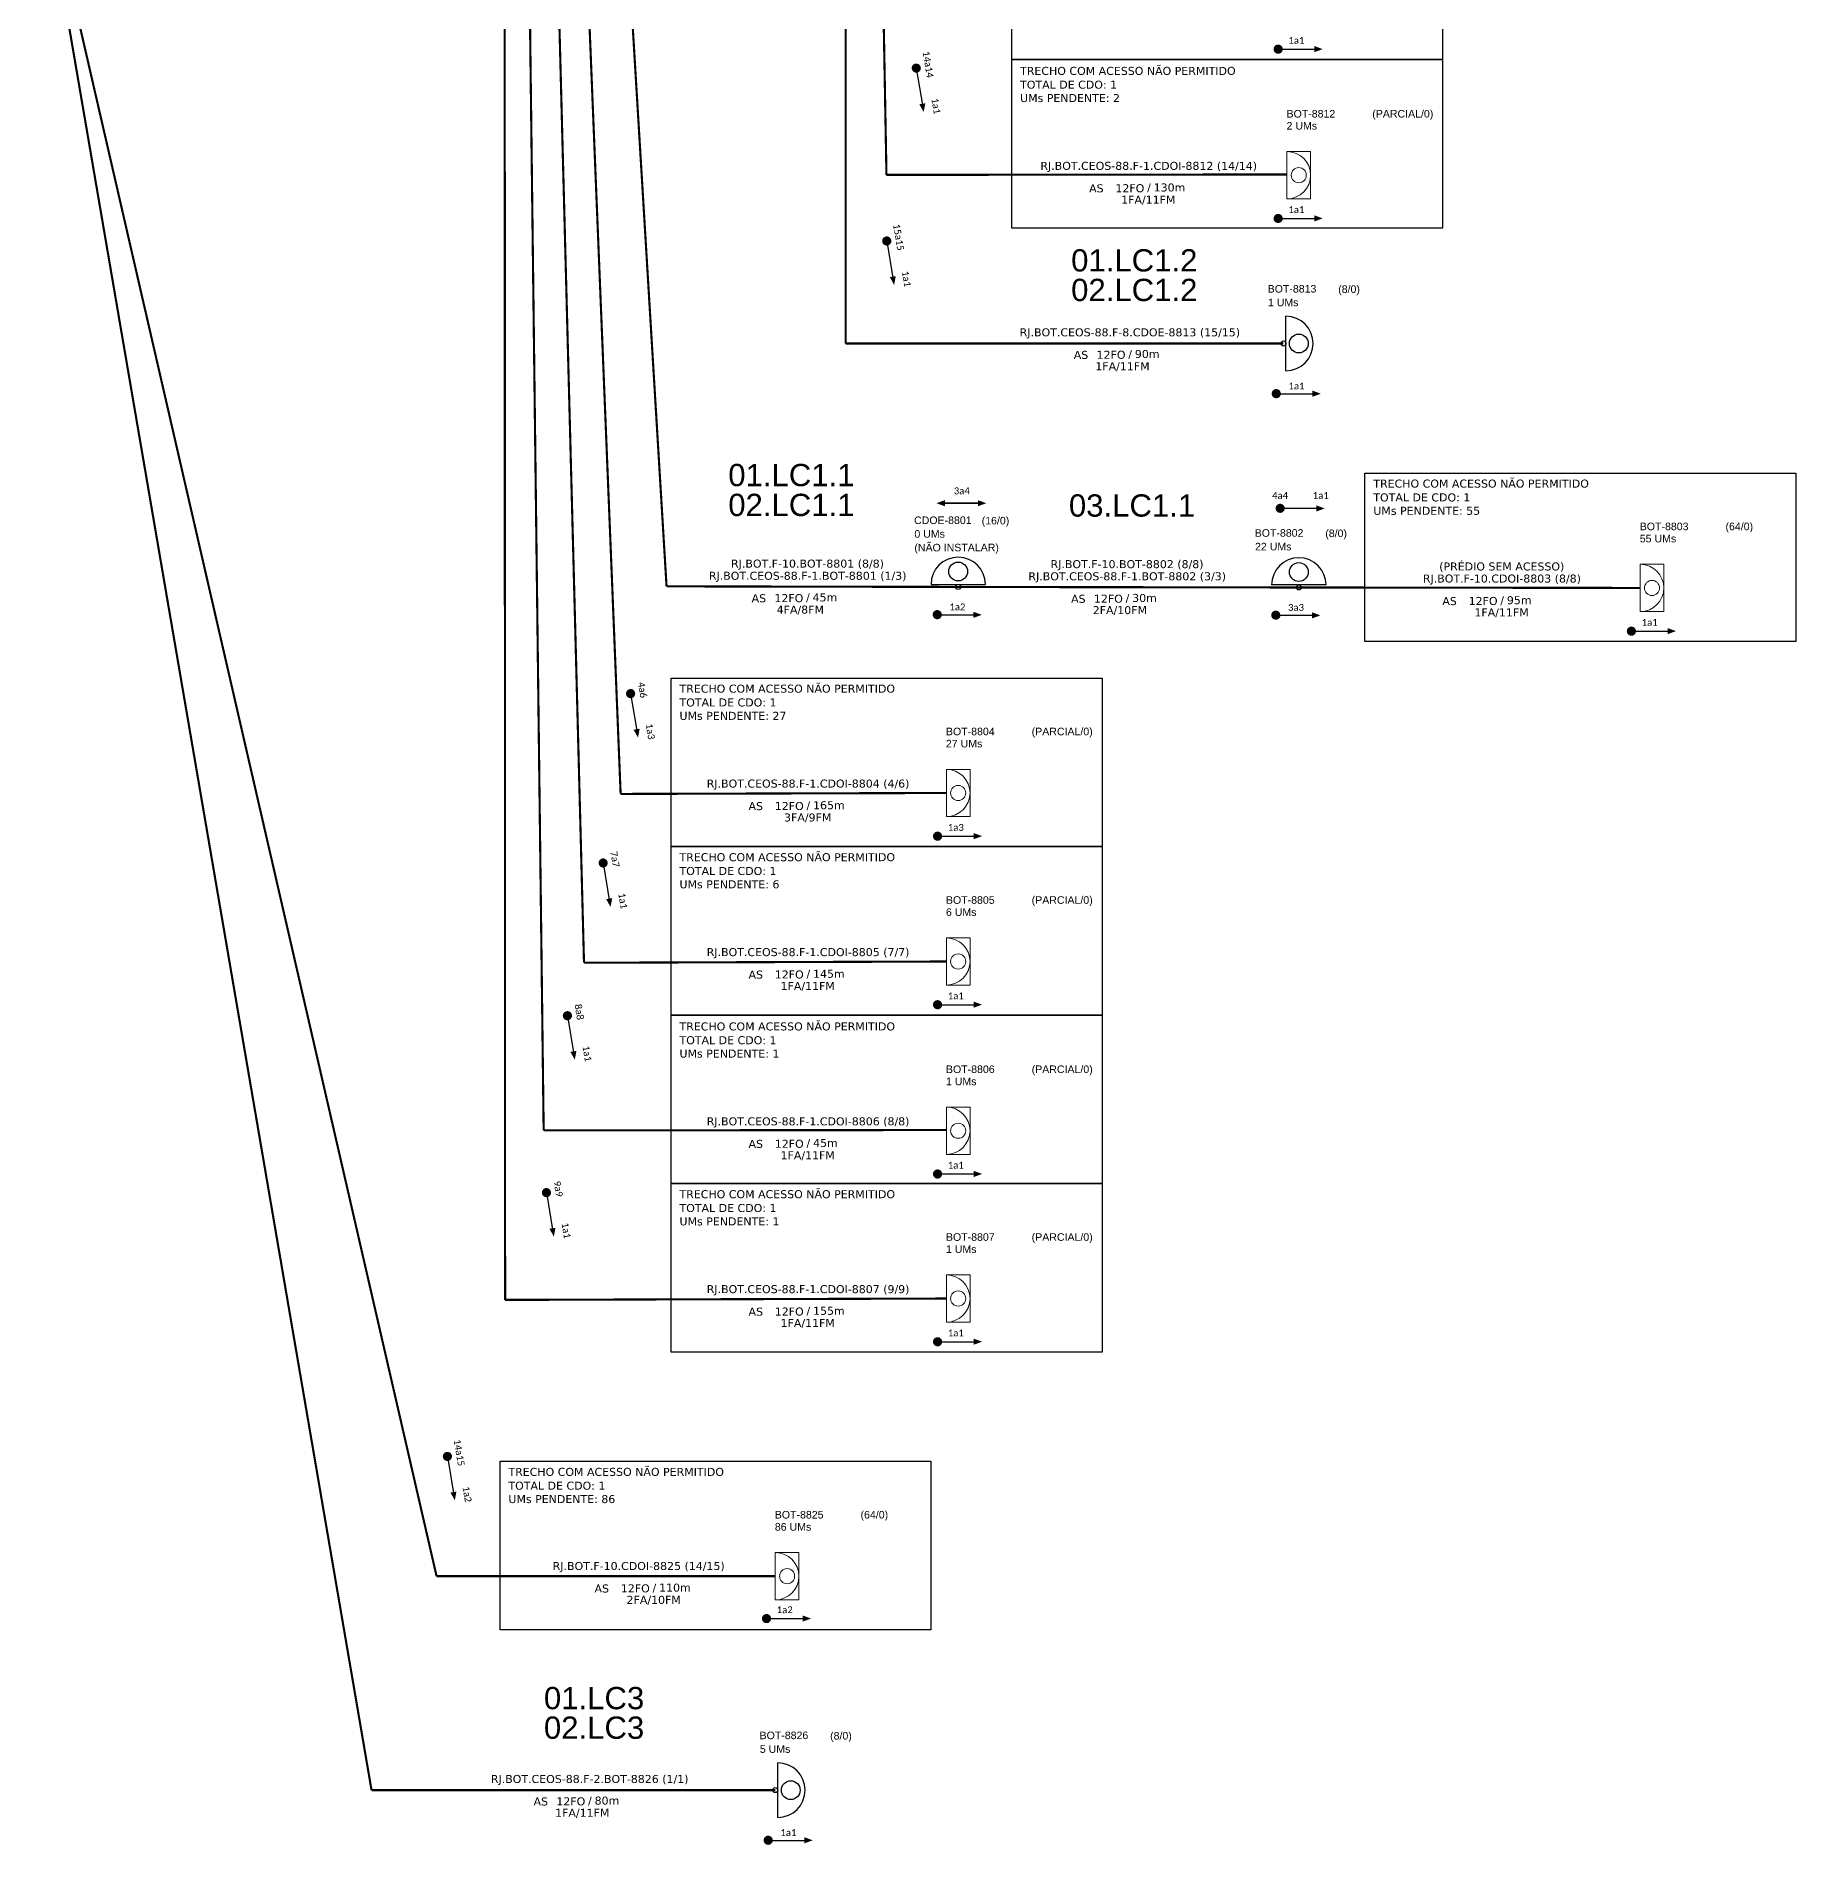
# Model space of a CAD drawing. Header units: millimetres. Extents: x 34016 to 34808, y 58032 to 59264.
# Drawn here: x 34036.5 to 34459.6, y 58032.4 to 58467.4 of the extents above; entities that cross this region are included whole.
import ezdxf
from ezdxf.enums import TextEntityAlignment as Align

# ---------------------------------------------------------------- set-up
doc = ezdxf.new("R2010")
doc.units = ezdxf.units.MM
for name, color, linetype, lineweight in [("20.0-LEGENDA DOS CDO'S", 1, 'Continuous', 0), ('20.1-CDO_INTERIOR', 1, 'Continuous', 0), ('20.2-CDO_POSTE', 1, 'Continuous', 5), ('40.1-ETIQUETAS', 1, 'Continuous', 20)]:
    doc.layers.add(name, color=color, linetype=linetype, lineweight=lineweight)
for name, color, linetype in [('CAP a instalar', 1, 'FENCELINE1'), ('label_cabos', 7, 'Continuous'), ('SETA', 7, 'Continuous'), ('texto', 255, 'Continuous')]:
    doc.layers.add(name, color=color, linetype=linetype)
doc.styles.add('ARIAL', font='arial.ttf')
doc.styles.add('siredit', font='verdana.ttf')
doc.linetypes.add('FENCELINE1', pattern='A,0.25,-0.1,[133,ltypeshp.shx,S=0.1,R=0,X=-0.1,Y=0],-0.1,1', length=1.45)

# ---------------------------------------------------------------- blocks, each defined once
blk = doc.blocks.new('ETIQUETA_RS5F')
at = {"layer": '40.1-ETIQUETAS', "color": 0, "style": 'siredit'}
blk.add_text('/', height=1.5, dxfattribs=at).set_placement((1.58, -1.95), align=Align.MIDDLE_RIGHT)
for tag, p in [('ETIQUETA_R_PRIMARIA', (1.21, 4.1)), ('ETIQUETA_R_SECUNDARIA', (1.21, 2.1)), ('F_ATIVAS/F_MORTAS', (1.14, -4.24))]:
    blk.add_attdef(tag, text='', height=1.5, dxfattribs=at).set_placement(p, align=Align.MIDDLE_CENTER)
for tag, p in [('TIPO_CABO', (-6.58, -2.12)), ('CAP_CABO', (0.4, -2.09))]:
    blk.add_attdef(tag, text='', height=1.5, dxfattribs=at).set_placement(p, align=Align.MIDDLE_RIGHT)
blk.add_attdef('METROS', text='', height=1.5, dxfattribs=at).set_placement((2.14, -1.95), align=Align.MIDDLE_LEFT)
for tag, p in [('FUSÃO_1', (0.85, -8.39)), ('FUSÃO_2', (0.85, -10.6)), ('FUSÃO_3', (0.85, -12.93)), ('FUSÃO_4', (0.85, -15.14)), ('FUSÃO_5', (0.85, -17.16))]:
    blk.add_attdef(tag, text='', height=1.5, dxfattribs=at).set_placement(p, align=Align.CENTER)
blk = doc.blocks.new('CDOI_INT')
at = {"layer": '20.1-CDO_INTERIOR', "color": 0, "lineweight": 18}
blk.add_lwpolyline([(4.25, -4.25), (4.25, 4.25), (0, 4.25), (0, -4.25)], close=True, dxfattribs=at)
blk.add_circle((2.12, 0), 1.36, dxfattribs=at)
blk.add_arc((0, 0), 4.25, 270, 90, dxfattribs=at)
at = {"layer": "20.0-LEGENDA DOS CDO'S", "color": 0, "style": 'ARIAL'}
for tag, p in [('CDO_N', (-0.08, 10.38)), ('SPLITER_1', (21.18, 10.38)), ('SPLITER_2', (21.19, 8.68)), ('SAP', (-0.08, 6.23)), ('SURVEY', (-0.08, 8.2)), ('1:XX', (5.94, -2.22)), ('UMS', (5.94, -4.24))]:
    blk.add_attdef(tag, p, '', height=1.36, dxfattribs=at)
blk.add_attdef('FIBRAS_UTILIZADAS', text='', height=1.36, dxfattribs=at).set_placement((15.34, 10.38), align=Align.CENTER)
blk = doc.blocks.new('CDOE POSTE_')
at = {"color": 1}
blk.add_line((12.92, -5.49), (-2.38, -5.49), dxfattribs=at)
for centre, radius in [((5.27, -1.86), 2.64), ((5.27, -6.2), 0.708)]:
    blk.add_circle(centre, radius, dxfattribs=at)
blk.add_arc((5.27, -5.49), 7.65, 0, 180, dxfattribs=at)
blk = doc.blocks.new('CDOE-TEXTO PADRÃO')
at = {"layer": "20.0-LEGENDA DOS CDO'S", "color": 0, "style": 'ARIAL'}
for tag, p in [('CDO_N', (0.49, 7.39)), ('CORDOALHA', (0.5, 4.33)), ('SAP', (0.51, 1.67)), ('SPLITER_1', (0.59, -0.91)), ('SPLITER_2', (0.6, -3.55)), ('(XX-XX_F)S', (0.54, -8.29)), ('(XX-XX_L)S', (0.55, -10.83)), ('UMS', (0.55, -13.15))]:
    blk.add_attdef(tag, p, '', height=1.7, rotation=0.118, dxfattribs=at)
blk.add_attdef('FIBRAS_UTILIZADAS', text='', height=1.7, rotation=0.118, dxfattribs=at).set_placement((19.77, 7.43), align=Align.CENTER)
blk = doc.blocks.new('CDOI NI')
at = {"layer": 'CAP a instalar', "color": 252, "linetype": 'Continuous'}
blk.add_lwpolyline([(34185.32, 58977.88), (34198.4, 58977.88)], dxfattribs=at)
for centre, radius in [((34191.86, 58980.99), 2.26), ((34191.86, 58977.28), 0.606)]:
    blk.add_circle(centre, radius, dxfattribs=at)
blk.add_arc((34191.86, 58977.88), 6.54, 360, 180, dxfattribs=at)

msp = doc.modelspace()

# ---------------------------------------------------------------- linework, layer by layer
at = {"color": 3}
for points in [[(34374.66, 58461.73), (34271.05, 58461.73), (34271.05, 58502.26), (34374.66, 58502.26)], [(34374.66, 58421.2), (34271.05, 58421.2), (34271.05, 58461.73), (34374.66, 58461.73)], [(34459.6, 58321.77), (34355.99, 58321.77), (34355.99, 58362.3), (34459.6, 58362.3)], [(34292.76, 58272.46), (34189.15, 58272.46), (34189.15, 58312.99), (34292.76, 58312.99)], [(34292.76, 58231.93), (34189.15, 58231.93), (34189.15, 58272.46), (34292.76, 58272.46)], [(34292.76, 58191.41), (34189.15, 58191.41), (34189.15, 58231.93), (34292.76, 58231.93)], [(34292.76, 58150.88), (34189.15, 58150.88), (34189.15, 58191.41), (34292.76, 58191.41)], [(34251.61, 58084.1), (34148.01, 58084.1), (34148.01, 58124.63), (34251.61, 58124.63)]]:
    msp.add_lwpolyline(points, close=True, dxfattribs=at)
for points in [[(34334.57, 58464.23, 1.1, 1.1, 1), (34335.67, 58464.23, 1.1, 1.1, 1)], [(34334.57, 58423.53, 1.1, 1.1, 1), (34335.67, 58423.53, 1.1, 1.1, 1)], [(34419.51, 58324.27, 1.1, 1.1, 1), (34420.61, 58324.27, 1.1, 1.1, 1)], [(34252.67, 58274.96, 1.1, 1.1, 1), (34253.77, 58274.96, 1.1, 1.1, 1)], [(34252.67, 58234.44, 1.1, 1.1, 1), (34253.77, 58234.44, 1.1, 1.1, 1)], [(34252.67, 58193.73, 1.1, 1.1, 1), (34253.77, 58193.73, 1.1, 1.1, 1)], [(34252.67, 58153.38, 1.1, 1.1, 1), (34253.77, 58153.38, 1.1, 1.1, 1)], [(34211.53, 58086.81, 1.1, 1.1, 1), (34212.63, 58086.81, 1.1, 1.1, 1)]]:
    msp.add_lwpolyline(points, format="xyseb", close=True)
at = {"const_width": 1.1}
for points in [[(34248.01, 58460.22, 1), (34248.19, 58459.14, 1)], [(34248.01, 58460.22, 1), (34248.19, 58459.14, 1)], [(34240.91, 58418.65, 1), (34241.09, 58417.56, 1)], [(34240.91, 58418.65, 1), (34241.09, 58417.56, 1)], [(34334.12, 58381.39, 1), (34335.22, 58381.39, 1)], [(34335.05, 58353.82, 1), (34336.15, 58353.82, 1)], [(34252.59, 58328.24, 1), (34253.69, 58328.24, 1)], [(34334, 58328.11, 1), (34335.1, 58328.11, 1)], [(34179.32, 58309.79, 1), (34179.5, 58308.71, 1)], [(34179.32, 58309.79, 1), (34179.5, 58308.71, 1)], [(34172.72, 58269.07, 1), (34172.9, 58267.99, 1)], [(34172.72, 58269.07, 1), (34172.9, 58267.99, 1)], [(34164.12, 58232.34, 1), (34164.3, 58231.25, 1)], [(34164.12, 58232.34, 1), (34164.3, 58231.25, 1)], [(34159.08, 58189.79, 1), (34159.26, 58188.71, 1)], [(34159.08, 58189.79, 1), (34159.26, 58188.71, 1)], [(34135.26, 58126.35, 1), (34135.44, 58125.27, 1)], [(34135.26, 58126.35, 1), (34135.44, 58125.27, 1)], [(34211.94, 58033.5, 1), (34213.04, 58033.5, 1)]]:
    msp.add_lwpolyline(points, format="xyb", close=True, dxfattribs=at)
at = {"layer": 'CAP a instalar', "color": 251, "linetype": 'FENCELINE1', "ltscale": 7, "const_width": 0.513}
for points in [[(34148.98, 58977.23), (34177.01, 58285.13)], [(34148.98, 58977.23), (34168.2, 58244.53)], [(34158.5, 58204.21), (34148.98, 58977.23)], [(34148.98, 58977.23), (34149.23, 58163.45)], [(34231.12, 58977.19), (34240.93, 58434.01)], [(34132.75, 58097), (34036.73, 58514.24)], [(34240.93, 58434.01), (34337.24, 58434.1)], [(34340.15, 58334.78), (34422.13, 58334.67)], [(34177.01, 58285.13), (34255.34, 58285.36)], [(34168.2, 58244.53), (34255.34, 58244.83)], [(34158.5, 58204.21), (34255.34, 58204.3)], [(34149.23, 58163.45), (34255.34, 58163.78)], [(34214.2, 58097), (34132.75, 58097)]]:
    msp.add_lwpolyline(points, dxfattribs=at)
at = {"layer": 'CAP a instalar', "linetype": 'FENCELINE1', "ltscale": 7, "const_width": 0.513}
for points in [[(34188.05, 58335.05), (34149.23, 58977.23)], [(34231.12, 58977.19), (34231.12, 58393.45)], [(34036.73, 58514.24), (34117.11, 58045.56)], [(34336.37, 58393.45), (34231.12, 58393.45)], [(34188.05, 58335.05), (34188.05, 58335.05), (34258.24, 58334.91)], [(34258.18, 58334.91), (34258.18, 58334.91), (34340.15, 58334.78)], [(34214.2, 58045.56), (34117.11, 58045.56)]]:
    msp.add_lwpolyline(points, dxfattribs=at)
at = {"layer": 'SETA'}
for points in [[(34335.12, 58464.23), (34344.58, 58464.23)], [(34248.1, 58459.68), (34249.66, 58450.35)], [(34248.1, 58459.68), (34249.66, 58450.35)], [(34335.12, 58423.53), (34344.58, 58423.53)], [(34241, 58418.1), (34242.56, 58408.78)], [(34241, 58418.1), (34242.56, 58408.78)], [(34334.67, 58381.37), (34344.12, 58381.37)], [(34254.21, 58355.03), (34263.67, 58355.03)], [(34263.67, 58355.03), (34254.21, 58355.03)], [(34335.6, 58353.82), (34345.06, 58353.82)], [(34253.14, 58328.24), (34262.59, 58328.24)], [(34334.55, 58328.11), (34344.01, 58328.11)], [(34420.06, 58324.27), (34429.52, 58324.27)], [(34179.41, 58309.25), (34180.97, 58299.92)], [(34179.41, 58309.25), (34180.97, 58299.92)], [(34253.22, 58274.96), (34262.68, 58274.96)], [(34172.81, 58268.53), (34174.37, 58259.2)], [(34172.81, 58268.53), (34174.37, 58259.2)], [(34253.22, 58234.44), (34262.68, 58234.44)], [(34164.21, 58231.8), (34165.77, 58222.47)], [(34164.21, 58231.8), (34165.77, 58222.47)], [(34253.22, 58193.73), (34262.68, 58193.73)], [(34159.17, 58189.25), (34160.72, 58179.92)], [(34159.17, 58189.25), (34160.72, 58179.92)], [(34253.22, 58153.38), (34262.68, 58153.38)], [(34135.35, 58125.81), (34136.92, 58116.48)], [(34135.35, 58125.81), (34136.92, 58116.48)], [(34212.08, 58086.81), (34221.53, 58086.81)], [(34212.49, 58033.48), (34221.95, 58033.48)]]:
    msp.add_lwpolyline(points, dxfattribs=at)
for points in [[(34343.82, 58464.98), (34345.84, 58464.25), (34343.82, 58463.51)], [(34250.27, 58451.23), (34249.88, 58449.12), (34248.83, 58450.98)], [(34250.27, 58451.23), (34249.88, 58449.12), (34248.83, 58450.98)], [(34343.82, 58424.28), (34345.84, 58423.54), (34343.82, 58422.81)], [(34243.17, 58409.65), (34242.78, 58407.54), (34241.73, 58409.41)], [(34243.17, 58409.65), (34242.78, 58407.54), (34241.73, 58409.41)], [(34343.36, 58382.12), (34345.38, 58381.38), (34343.36, 58380.65)], [(34254.97, 58355.78), (34252.96, 58355.05), (34254.97, 58354.31)], [(34262.91, 58355.78), (34264.93, 58355.05), (34262.91, 58354.31)], [(34344.3, 58354.52), (34346.32, 58353.78), (34344.3, 58353.05)], [(34261.83, 58328.93), (34263.85, 58328.2), (34261.83, 58327.47)], [(34343.25, 58328.8), (34345.27, 58328.07), (34343.25, 58327.34)], [(34428.76, 58325.02), (34430.77, 58324.29), (34428.76, 58323.55)], [(34181.58, 58300.8), (34181.19, 58298.69), (34180.13, 58300.55)], [(34181.58, 58300.8), (34181.19, 58298.69), (34180.13, 58300.55)], [(34261.92, 58275.71), (34263.93, 58274.98), (34261.92, 58274.24)], [(34174.98, 58260.07), (34174.59, 58257.96), (34173.53, 58259.83)], [(34174.98, 58260.07), (34174.59, 58257.96), (34173.53, 58259.83)], [(34261.92, 58235.18), (34263.93, 58234.45), (34261.92, 58233.72)], [(34166.38, 58223.34), (34165.99, 58221.23), (34164.93, 58223.1)], [(34166.38, 58223.34), (34165.99, 58221.23), (34164.93, 58223.1)], [(34261.92, 58194.48), (34263.93, 58193.75), (34261.92, 58193.01)], [(34161.34, 58180.79), (34160.95, 58178.68), (34159.89, 58180.55)], [(34161.34, 58180.79), (34160.95, 58178.68), (34159.89, 58180.55)], [(34261.92, 58154.13), (34263.93, 58153.4), (34261.92, 58152.66)], [(34137.53, 58117.36), (34137.14, 58115.25), (34136.08, 58117.11)], [(34137.53, 58117.36), (34137.14, 58115.25), (34136.08, 58117.11)], [(34220.77, 58087.56), (34222.79, 58086.82), (34220.77, 58086.09)], [(34221.19, 58034.23), (34223.21, 58033.49), (34221.19, 58032.76)]]:
    msp.add_solid(points, dxfattribs=at)

# ---------------------------------------------------------------- block references
at = {"layer": '20.2-CDO_POSTE'}
ref = msp.add_blockref('CDOE-TEXTO PADRÃO', (34340.4, 58393.52), dxfattribs=dict(at, xscale=1.069200003147125, yscale=1.069200003147125, zscale=1.069200003147125))
ref.add_attrib('CDO_N', 'BOT-8813', (34332.6, 58405.69), dxfattribs={"layer": "20.0-LEGENDA DOS CDO'S", "color": 0, "height": 1.817, "rotation": 0.118, "style": 'ARIAL'})
ref.add_attrib('CORDOALHA', '1 UMs', (34332.67, 58402.41), dxfattribs={"layer": "20.0-LEGENDA DOS CDO'S", "color": 0, "height": 1.817, "rotation": 0.118, "style": 'ARIAL'})
ref.add_attrib('FIBRAS_UTILIZADAS', '       (8/0)', dxfattribs={"layer": "20.0-LEGENDA DOS CDO'S", "color": 0, "height": 1.8175, "rotation": 0.118, "style": 'ARIAL'}).set_placement((34349.7, 58405.61), align=Align.CENTER)
at = {"layer": '20.2-CDO_POSTE', "color": 252}
ref = msp.add_blockref('CDOE-TEXTO PADRÃO', (34255.38, 58337.85), dxfattribs=dict(at, xscale=1.069200003147125, yscale=1.069200003147125, zscale=1.069200003147125))
ref.add_attrib('CDO_N', 'CDOE-8801', (34247.58, 58350.03), dxfattribs={"layer": "20.0-LEGENDA DOS CDO'S", "color": 0, "height": 1.817, "rotation": 0.118, "style": 'ARIAL'})
ref.add_attrib('CORDOALHA', '0 UMs', (34247.65, 58346.75), dxfattribs={"layer": '20.1-CDO_INTERIOR', "color": 0, "height": 1.817, "rotation": 0.118, "style": 'ARIAL'})
ref.add_attrib('SAP', '(NÃO INSTALAR)', (34247.65, 58343.45), dxfattribs={"layer": "20.0-LEGENDA DOS CDO'S", "color": 0, "height": 1.8175, "rotation": 0.118, "style": 'ARIAL'})
ref.add_attrib('FIBRAS_UTILIZADAS', '       (16/0)', dxfattribs={"layer": "20.0-LEGENDA DOS CDO'S", "color": 0, "height": 1.8175, "rotation": 0.118, "style": 'ARIAL'}).set_placement((34264.68, 58349.94), align=Align.CENTER)
at = {"layer": '20.2-CDO_POSTE'}
ref = msp.add_blockref('CDOE-TEXTO PADRÃO', (34337.29, 58334.8), dxfattribs=dict(at, xscale=1.069200003147125, yscale=1.069200003147125, zscale=1.069200003147125))
ref.add_attrib('CDO_N', 'BOT-8802', (34329.49, 58346.97), dxfattribs={"layer": "20.0-LEGENDA DOS CDO'S", "color": 0, "height": 1.817, "rotation": 0.118, "style": 'ARIAL'})
ref.add_attrib('CORDOALHA', '22 UMs', (34329.56, 58343.7), dxfattribs={"layer": '20.1-CDO_INTERIOR', "color": 0, "height": 1.817, "rotation": 0.118, "style": 'ARIAL'})
ref.add_attrib('FIBRAS_UTILIZADAS', '       (8/0)', dxfattribs={"layer": "20.0-LEGENDA DOS CDO'S", "color": 0, "height": 1.8175, "rotation": 0.118, "style": 'ARIAL'}).set_placement((34346.59, 58346.89), align=Align.CENTER)
ref = msp.add_blockref('CDOE-TEXTO PADRÃO', (34218.22, 58045.63), dxfattribs=dict(at, xscale=1.069200003147125, yscale=1.069200003147125, zscale=1.069200003147125))
ref.add_attrib('CDO_N', 'BOT-8826', (34210.42, 58057.8), dxfattribs={"layer": "20.0-LEGENDA DOS CDO'S", "color": 0, "height": 1.817, "rotation": 0.118, "style": 'ARIAL'})
ref.add_attrib('CORDOALHA', '5 UMs', (34210.49, 58054.52), dxfattribs={"layer": "20.0-LEGENDA DOS CDO'S", "color": 0, "height": 1.817, "rotation": 0.118, "style": 'ARIAL'})
ref.add_attrib('FIBRAS_UTILIZADAS', '       (8/0)', dxfattribs={"layer": "20.0-LEGENDA DOS CDO'S", "color": 0, "height": 1.8175, "rotation": 0.118, "style": 'ARIAL'}).set_placement((34227.52, 58057.71), align=Align.CENTER)
at = {"layer": '40.1-ETIQUETAS', "color": 251}
ref = msp.add_blockref('CDOI_INT', (34337.24, 58433.93), dxfattribs=dict(at, xscale=1.336957873303117, yscale=1.336957873303117, zscale=1.336957873303117))
ref.add_attrib('CDO_N', 'BOT-8812', (34337.13, 58447.8), dxfattribs={"layer": "20.0-LEGENDA DOS CDO'S", "color": 0, "height": 1.819, "style": 'ARIAL'})
ref.add_attrib('FIBRAS_UTILIZADAS', '(PARCIAL/0)', (34357.75, 58447.8), dxfattribs={"layer": "20.0-LEGENDA DOS CDO'S", "color": 0, "height": 1.8186, "style": 'ARIAL'})
ref.add_attrib('SURVEY', '2 UMs', (34337.14, 58444.89), dxfattribs={"layer": "20.0-LEGENDA DOS CDO'S", "color": 0, "height": 1.819, "style": 'ARIAL'})
ref = msp.add_blockref('ETIQUETA_RS5F', (34302.47, 58433.48), dxfattribs=dict(at, xscale=1.283039976607909, yscale=1.283039976607909, zscale=1.283039976607909))
ref.add_attrib('ETIQUETA_R_SECUNDARIA', 'RJ.BOT.CEOS-88.F-1.CDOI-8812 (14/14)', dxfattribs={"color": 0, "height": 1.9246, "style": 'siredit'}).set_placement((34303.99, 58436.18), align=Align.MIDDLE_CENTER)
ref.add_attrib('TIPO_CABO', 'AS ', dxfattribs={"color": 0, "height": 1.925, "style": 'siredit'}).set_placement((34293.98, 58430.77), align=Align.MIDDLE_RIGHT)
ref.add_attrib('CAP_CABO', '12FO', dxfattribs={"color": 0, "height": 1.925, "style": 'siredit'}).set_placement((34302.94, 58430.8), align=Align.MIDDLE_RIGHT)
ref.add_attrib('METROS', '130m', dxfattribs={"color": 0, "height": 1.925, "style": 'siredit'}).set_placement((34305.18, 58430.98), align=Align.MIDDLE_LEFT)
ref.add_attrib('F_ATIVAS/F_MORTAS', '1FA/11FM', dxfattribs={"color": 0, "height": 1.925, "style": 'siredit'}).set_placement((34303.89, 58428.04), align=Align.MIDDLE_CENTER)
at = {"layer": '40.1-ETIQUETAS'}
ref = msp.add_blockref('ETIQUETA_RS5F', (34297.94, 58393.44), dxfattribs=dict(at, xscale=1.283039983498748, yscale=1.283039983498748, zscale=1.283039983498748))
ref.add_attrib('ETIQUETA_R_SECUNDARIA', 'RJ.BOT.CEOS-88.F-8.CDOE-8813 (15/15)', dxfattribs={"color": 0, "height": 1.9246, "style": 'siredit'}).set_placement((34299.46, 58396.14), align=Align.MIDDLE_CENTER)
ref.add_attrib('TIPO_CABO', 'AS', dxfattribs={"color": 0, "height": 1.925, "style": 'siredit'}).set_placement((34289.45, 58390.72), align=Align.MIDDLE_RIGHT)
ref.add_attrib('CAP_CABO', '12FO', dxfattribs={"color": 0, "height": 1.925, "style": 'siredit'}).set_placement((34298.41, 58390.75), align=Align.MIDDLE_RIGHT)
ref.add_attrib('METROS', '90m', dxfattribs={"color": 0, "height": 1.925, "style": 'siredit'}).set_placement((34300.65, 58390.93), align=Align.MIDDLE_LEFT)
ref.add_attrib('F_ATIVAS/F_MORTAS', '1FA/11FM', dxfattribs={"color": 0, "height": 1.925, "style": 'siredit'}).set_placement((34297.68, 58387.99), align=Align.MIDDLE_CENTER)
at = {"layer": '40.1-ETIQUETAS', "color": 251}
ref = msp.add_blockref('CDOI_INT', (34422.18, 58334.67), dxfattribs=dict(at, xscale=1.336957873303117, yscale=1.336957873303117, zscale=1.336957873303117))
ref.add_attrib('CDO_N', 'BOT-8803', (34422.07, 58348.55), dxfattribs={"layer": "20.0-LEGENDA DOS CDO'S", "color": 0, "height": 1.819, "style": 'ARIAL'})
ref.add_attrib('FIBRAS_UTILIZADAS', '(64/0)', (34442.69, 58348.55), dxfattribs={"layer": "20.0-LEGENDA DOS CDO'S", "color": 0, "height": 1.819, "style": 'ARIAL'})
ref.add_attrib('SURVEY', '55 UMs', (34422.08, 58345.63), dxfattribs={"layer": "20.0-LEGENDA DOS CDO'S", "color": 0, "height": 1.819, "style": 'ARIAL'})
at = {"layer": '40.1-ETIQUETAS'}
ref = msp.add_blockref('ETIQUETA_RS5F', (34220.46, 58334.9), dxfattribs=dict(at, xscale=1.283039983498748, yscale=1.283039983498748, zscale=1.283039983498748))
ref.add_attrib('ETIQUETA_R_PRIMARIA', 'RJ.BOT.F-10.BOT-8801 (8/8)', dxfattribs={"color": 0, "height": 1.9246, "style": 'siredit'}).set_placement((34221.94, 58340.52), align=Align.MIDDLE_CENTER)
ref.add_attrib('ETIQUETA_R_SECUNDARIA', 'RJ.BOT.CEOS-88.F-1.BOT-8801 (1/3)', dxfattribs={"color": 0, "height": 1.9246, "style": 'siredit'}).set_placement((34221.98, 58337.6), align=Align.MIDDLE_CENTER)
ref.add_attrib('TIPO_CABO', 'AS', dxfattribs={"color": 0, "height": 1.925, "style": 'siredit'}).set_placement((34211.98, 58332.19), align=Align.MIDDLE_RIGHT)
ref.add_attrib('CAP_CABO', '12FO', dxfattribs={"color": 0, "height": 1.925, "style": 'siredit'}).set_placement((34220.94, 58332.22), align=Align.MIDDLE_RIGHT)
ref.add_attrib('METROS', '45m', dxfattribs={"color": 0, "height": 1.925, "style": 'siredit'}).set_placement((34223.17, 58332.4), align=Align.MIDDLE_LEFT)
ref.add_attrib('F_ATIVAS/F_MORTAS', '4FA/8FM', dxfattribs={"color": 0, "height": 1.925, "style": 'siredit'}).set_placement((34220.21, 58329.46), align=Align.MIDDLE_CENTER)
ref = msp.add_blockref('ETIQUETA_RS5F', (34297.3, 58334.77), dxfattribs=dict(at, xscale=1.283039983498748, yscale=1.283039983498748, zscale=1.283039983498748))
ref.add_attrib('ETIQUETA_R_PRIMARIA', 'RJ.BOT.F-10.BOT-8802 (8/8)', dxfattribs={"color": 0, "height": 1.9246, "style": 'siredit'}).set_placement((34298.78, 58340.39), align=Align.MIDDLE_CENTER)
ref.add_attrib('ETIQUETA_R_SECUNDARIA', 'RJ.BOT.CEOS-88.F-1.BOT-8802 (3/3)', dxfattribs={"color": 0, "height": 1.9246, "style": 'siredit'}).set_placement((34298.82, 58337.47), align=Align.MIDDLE_CENTER)
ref.add_attrib('TIPO_CABO', 'AS', dxfattribs={"color": 0, "height": 1.925, "style": 'siredit'}).set_placement((34288.81, 58332.06), align=Align.MIDDLE_RIGHT)
ref.add_attrib('CAP_CABO', '12FO', dxfattribs={"color": 0, "height": 1.925, "style": 'siredit'}).set_placement((34297.77, 58332.09), align=Align.MIDDLE_RIGHT)
ref.add_attrib('METROS', '30m', dxfattribs={"color": 0, "height": 1.925, "style": 'siredit'}).set_placement((34300.01, 58332.26), align=Align.MIDDLE_LEFT)
ref.add_attrib('F_ATIVAS/F_MORTAS', '2FA/10FM', dxfattribs={"color": 0, "height": 1.925, "style": 'siredit'}).set_placement((34297.05, 58329.33), align=Align.MIDDLE_CENTER)
at = {"layer": '40.1-ETIQUETAS', "color": 251}
ref = msp.add_blockref('ETIQUETA_RS5F', (34387.41, 58334.23), dxfattribs=dict(at, xscale=1.283039976607909, yscale=1.283039976607909, zscale=1.283039976607909))
ref.add_attrib('ETIQUETA_R_PRIMARIA', '(PRÉDIO SEM ACESSO)', dxfattribs={"color": 0, "height": 1.9246, "style": 'siredit'}).set_placement((34388.88, 58339.84), align=Align.MIDDLE_CENTER)
ref.add_attrib('ETIQUETA_R_SECUNDARIA', 'RJ.BOT.F-10.CDOI-8803 (8/8)', dxfattribs={"color": 0, "height": 1.9246, "style": 'siredit'}).set_placement((34388.92, 58336.93), align=Align.MIDDLE_CENTER)
ref.add_attrib('TIPO_CABO', 'AS ', dxfattribs={"color": 0, "height": 1.925, "style": 'siredit'}).set_placement((34378.92, 58331.51), align=Align.MIDDLE_RIGHT)
ref.add_attrib('CAP_CABO', '12FO', dxfattribs={"color": 0, "height": 1.925, "style": 'siredit'}).set_placement((34387.88, 58331.54), align=Align.MIDDLE_RIGHT)
ref.add_attrib('METROS', '95m', dxfattribs={"color": 0, "height": 1.925, "style": 'siredit'}).set_placement((34390.12, 58331.72), align=Align.MIDDLE_LEFT)
ref.add_attrib('F_ATIVAS/F_MORTAS', '1FA/11FM', dxfattribs={"color": 0, "height": 1.925, "style": 'siredit'}).set_placement((34388.83, 58328.78), align=Align.MIDDLE_CENTER)
ref = msp.add_blockref('CDOI_INT', (34255.34, 58285.36), dxfattribs=dict(at, xscale=1.336957873303117, yscale=1.336957873303117, zscale=1.336957873303117))
ref.add_attrib('CDO_N', 'BOT-8804', (34255.23, 58299.24), dxfattribs={"layer": "20.0-LEGENDA DOS CDO'S", "color": 0, "height": 1.819, "style": 'ARIAL'})
ref.add_attrib('FIBRAS_UTILIZADAS', '(PARCIAL/0)', (34275.85, 58299.24), dxfattribs={"layer": "20.0-LEGENDA DOS CDO'S", "color": 0, "height": 1.8186, "style": 'ARIAL'})
ref.add_attrib('SURVEY', '27 UMs', (34255.23, 58296.32), dxfattribs={"layer": "20.0-LEGENDA DOS CDO'S", "color": 0, "height": 1.819, "style": 'ARIAL'})
ref = msp.add_blockref('ETIQUETA_RS5F', (34220.56, 58284.92), dxfattribs=dict(at, xscale=1.283039976607909, yscale=1.283039976607909, zscale=1.283039976607909))
ref.add_attrib('ETIQUETA_R_SECUNDARIA', 'RJ.BOT.CEOS-88.F-1.CDOI-8804 (4/6)', dxfattribs={"color": 0, "height": 1.9246, "style": 'siredit'}).set_placement((34222.08, 58287.62), align=Align.MIDDLE_CENTER)
ref.add_attrib('TIPO_CABO', 'AS ', dxfattribs={"color": 0, "height": 1.925, "style": 'siredit'}).set_placement((34212.08, 58282.2), align=Align.MIDDLE_RIGHT)
ref.add_attrib('CAP_CABO', '12FO', dxfattribs={"color": 0, "height": 1.925, "style": 'siredit'}).set_placement((34221.03, 58282.23), align=Align.MIDDLE_RIGHT)
ref.add_attrib('METROS', '165m', dxfattribs={"color": 0, "height": 1.925, "style": 'siredit'}).set_placement((34223.27, 58282.41), align=Align.MIDDLE_LEFT)
ref.add_attrib('F_ATIVAS/F_MORTAS', '3FA/9FM', dxfattribs={"color": 0, "height": 1.925, "style": 'siredit'}).set_placement((34221.99, 58279.47), align=Align.MIDDLE_CENTER)
ref = msp.add_blockref('CDOI_INT', (34255.34, 58244.83), dxfattribs=dict(at, xscale=1.336957873303117, yscale=1.336957873303117, zscale=1.336957873303117))
ref.add_attrib('CDO_N', 'BOT-8805', (34255.23, 58258.71), dxfattribs={"layer": "20.0-LEGENDA DOS CDO'S", "color": 0, "height": 1.819, "style": 'ARIAL'})
ref.add_attrib('FIBRAS_UTILIZADAS', '(PARCIAL/0)', (34275.85, 58258.71), dxfattribs={"layer": "20.0-LEGENDA DOS CDO'S", "color": 0, "height": 1.8186, "style": 'ARIAL'})
ref.add_attrib('SURVEY', '6 UMs', (34255.23, 58255.79), dxfattribs={"layer": "20.0-LEGENDA DOS CDO'S", "color": 0, "height": 1.819, "style": 'ARIAL'})
ref = msp.add_blockref('ETIQUETA_RS5F', (34220.56, 58244.39), dxfattribs=dict(at, xscale=1.283039976607909, yscale=1.283039976607909, zscale=1.283039976607909))
ref.add_attrib('ETIQUETA_R_SECUNDARIA', 'RJ.BOT.CEOS-88.F-1.CDOI-8805 (7/7)', dxfattribs={"color": 0, "height": 1.9246, "style": 'siredit'}).set_placement((34222.08, 58247.09), align=Align.MIDDLE_CENTER)
ref.add_attrib('TIPO_CABO', 'AS ', dxfattribs={"color": 0, "height": 1.925, "style": 'siredit'}).set_placement((34212.08, 58241.68), align=Align.MIDDLE_RIGHT)
ref.add_attrib('CAP_CABO', '12FO', dxfattribs={"color": 0, "height": 1.925, "style": 'siredit'}).set_placement((34221.03, 58241.71), align=Align.MIDDLE_RIGHT)
ref.add_attrib('METROS', '145m', dxfattribs={"color": 0, "height": 1.925, "style": 'siredit'}).set_placement((34223.27, 58241.88), align=Align.MIDDLE_LEFT)
ref.add_attrib('F_ATIVAS/F_MORTAS', '1FA/11FM', dxfattribs={"color": 0, "height": 1.925, "style": 'siredit'}).set_placement((34221.99, 58238.94), align=Align.MIDDLE_CENTER)
ref = msp.add_blockref('CDOI_INT', (34255.34, 58204.13), dxfattribs=dict(at, xscale=1.336957873303117, yscale=1.336957873303117, zscale=1.336957873303117))
ref.add_attrib('CDO_N', 'BOT-8806', (34255.23, 58218.01), dxfattribs={"layer": "20.0-LEGENDA DOS CDO'S", "color": 0, "height": 1.819, "style": 'ARIAL'})
ref.add_attrib('FIBRAS_UTILIZADAS', '(PARCIAL/0)', (34275.85, 58218.01), dxfattribs={"layer": "20.0-LEGENDA DOS CDO'S", "color": 0, "height": 1.8186, "style": 'ARIAL'})
ref.add_attrib('SURVEY', '1 UMs', (34255.23, 58215.09), dxfattribs={"layer": "20.0-LEGENDA DOS CDO'S", "color": 0, "height": 1.819, "style": 'ARIAL'})
ref = msp.add_blockref('ETIQUETA_RS5F', (34220.56, 58203.69), dxfattribs=dict(at, xscale=1.283039976607909, yscale=1.283039976607909, zscale=1.283039976607909))
ref.add_attrib('ETIQUETA_R_SECUNDARIA', 'RJ.BOT.CEOS-88.F-1.CDOI-8806 (8/8)', dxfattribs={"color": 0, "height": 1.9246, "style": 'siredit'}).set_placement((34222.08, 58206.39), align=Align.MIDDLE_CENTER)
ref.add_attrib('TIPO_CABO', 'AS ', dxfattribs={"color": 0, "height": 1.925, "style": 'siredit'}).set_placement((34212.08, 58200.97), align=Align.MIDDLE_RIGHT)
ref.add_attrib('CAP_CABO', '12FO', dxfattribs={"color": 0, "height": 1.925, "style": 'siredit'}).set_placement((34221.03, 58201), align=Align.MIDDLE_RIGHT)
ref.add_attrib('METROS', '45m', dxfattribs={"color": 0, "height": 1.925, "style": 'siredit'}).set_placement((34223.27, 58201.18), align=Align.MIDDLE_LEFT)
ref.add_attrib('F_ATIVAS/F_MORTAS', '1FA/11FM', dxfattribs={"color": 0, "height": 1.925, "style": 'siredit'}).set_placement((34221.99, 58198.24), align=Align.MIDDLE_CENTER)
ref = msp.add_blockref('CDOI_INT', (34255.34, 58163.78), dxfattribs=dict(at, xscale=1.336957873303117, yscale=1.336957873303117, zscale=1.336957873303117))
ref.add_attrib('CDO_N', 'BOT-8807', (34255.23, 58177.66), dxfattribs={"layer": "20.0-LEGENDA DOS CDO'S", "color": 0, "height": 1.819, "style": 'ARIAL'})
ref.add_attrib('FIBRAS_UTILIZADAS', '(PARCIAL/0)', (34275.85, 58177.66), dxfattribs={"layer": "20.0-LEGENDA DOS CDO'S", "color": 0, "height": 1.8186, "style": 'ARIAL'})
ref.add_attrib('SURVEY', '1 UMs', (34255.23, 58174.74), dxfattribs={"layer": "20.0-LEGENDA DOS CDO'S", "color": 0, "height": 1.819, "style": 'ARIAL'})
ref = msp.add_blockref('ETIQUETA_RS5F', (34220.56, 58163.34), dxfattribs=dict(at, xscale=1.283039976607909, yscale=1.283039976607909, zscale=1.283039976607909))
ref.add_attrib('ETIQUETA_R_SECUNDARIA', 'RJ.BOT.CEOS-88.F-1.CDOI-8807 (9/9)', dxfattribs={"color": 0, "height": 1.9246, "style": 'siredit'}).set_placement((34222.08, 58166.04), align=Align.MIDDLE_CENTER)
ref.add_attrib('TIPO_CABO', 'AS ', dxfattribs={"color": 0, "height": 1.925, "style": 'siredit'}).set_placement((34212.08, 58160.62), align=Align.MIDDLE_RIGHT)
ref.add_attrib('CAP_CABO', '12FO', dxfattribs={"color": 0, "height": 1.925, "style": 'siredit'}).set_placement((34221.03, 58160.65), align=Align.MIDDLE_RIGHT)
ref.add_attrib('METROS', '155m', dxfattribs={"color": 0, "height": 1.925, "style": 'siredit'}).set_placement((34223.27, 58160.83), align=Align.MIDDLE_LEFT)
ref.add_attrib('F_ATIVAS/F_MORTAS', '1FA/11FM', dxfattribs={"color": 0, "height": 1.925, "style": 'siredit'}).set_placement((34221.99, 58157.89), align=Align.MIDDLE_CENTER)
ref = msp.add_blockref('CDOI_INT', (34214.2, 58097), dxfattribs=dict(at, xscale=1.336957873303117, yscale=1.336957873303117, zscale=1.336957873303117))
ref.add_attrib('CDO_N', 'BOT-8825', (34214.08, 58110.88), dxfattribs={"layer": "20.0-LEGENDA DOS CDO'S", "color": 0, "height": 1.819, "style": 'ARIAL'})
ref.add_attrib('FIBRAS_UTILIZADAS', '(64/0)', (34234.7, 58110.88), dxfattribs={"layer": "20.0-LEGENDA DOS CDO'S", "color": 0, "height": 1.819, "style": 'ARIAL'})
ref.add_attrib('SURVEY', '86 UMs', (34214.09, 58107.96), dxfattribs={"layer": "20.0-LEGENDA DOS CDO'S", "color": 0, "height": 1.819, "style": 'ARIAL'})
ref = msp.add_blockref('ETIQUETA_RS5F', (34183.54, 58096.76), dxfattribs=dict(at, xscale=1.283039976607909, yscale=1.283039976607909, zscale=1.283039976607909))
ref.add_attrib('ETIQUETA_R_SECUNDARIA', 'RJ.BOT.F-10.CDOI-8825 (14/15)', dxfattribs={"color": 0, "height": 1.9246, "style": 'siredit'}).set_placement((34181.35, 58099.46), align=Align.MIDDLE_CENTER)
ref.add_attrib('TIPO_CABO', 'AS ', dxfattribs={"color": 0, "height": 1.925, "style": 'siredit'}).set_placement((34175.05, 58094.05), align=Align.MIDDLE_RIGHT)
ref.add_attrib('CAP_CABO', '12FO', dxfattribs={"color": 0, "height": 1.925, "style": 'siredit'}).set_placement((34184.01, 58094.08), align=Align.MIDDLE_RIGHT)
ref.add_attrib('METROS', '110m', dxfattribs={"color": 0, "height": 1.925, "style": 'siredit'}).set_placement((34186.25, 58094.26), align=Align.MIDDLE_LEFT)
ref.add_attrib('F_ATIVAS/F_MORTAS', '2FA/10FM', dxfattribs={"color": 0, "height": 1.925, "style": 'siredit'}).set_placement((34184.96, 58091.32), align=Align.MIDDLE_CENTER)
at = {"layer": '40.1-ETIQUETAS'}
ref = msp.add_blockref('ETIQUETA_RS5F', (34168.04, 58045.54), dxfattribs=dict(at, xscale=1.283039983498748, yscale=1.283039983498748, zscale=1.283039983498748))
ref.add_attrib('ETIQUETA_R_SECUNDARIA', 'RJ.BOT.CEOS-88.F-2.BOT-8826 (1/1)', dxfattribs={"color": 0, "height": 1.9246, "style": 'siredit'}).set_placement((34169.56, 58048.24), align=Align.MIDDLE_CENTER)
ref.add_attrib('TIPO_CABO', 'AS', dxfattribs={"color": 0, "height": 1.925, "style": 'siredit'}).set_placement((34159.55, 58042.83), align=Align.MIDDLE_RIGHT)
ref.add_attrib('CAP_CABO', '12FO', dxfattribs={"color": 0, "height": 1.925, "style": 'siredit'}).set_placement((34168.51, 58042.86), align=Align.MIDDLE_RIGHT)
ref.add_attrib('METROS', '80m', dxfattribs={"color": 0, "height": 1.925, "style": 'siredit'}).set_placement((34170.75, 58043.04), align=Align.MIDDLE_LEFT)
ref.add_attrib('F_ATIVAS/F_MORTAS', '1FA/11FM', dxfattribs={"color": 0, "height": 1.925, "style": 'siredit'}).set_placement((34167.78, 58040.1), align=Align.MIDDLE_CENTER)
at = {"layer": 'CAP a instalar', "linetype": 'FENCELINE1'}
msp.add_blockref('CDOI NI', (66.32, -642.36), dxfattribs=at)
at = {"layer": 'label_cabos', "xscale": 0.8553599894046784, "yscale": 0.8553599894046784, "zscale": 0.85536, "rotation": 270}
for p in [(34341.68, 58397.96), (34219.5, 58050.06)]:
    msp.add_blockref('CDOE POSTE_', p, dxfattribs=at)
at = {"layer": 'label_cabos', "xscale": 0.8553599894046784, "yscale": 0.8553599894046784, "zscale": 0.85536}
msp.add_blockref('CDOE POSTE_', (34335.58, 58340.09), dxfattribs=at)

# ---------------------------------------------------------------- texts
at = {"color": 3, "style": 'siredit'}
for s, p in [('TRECHO COM ACESSO NÃO PERMITIDO', (34273.06, 58458.05)), ('TOTAL DE CDO: 1', (34273.06, 58454.74)), ('UMs PENDENTE: 2', (34273.06, 58451.52)), ('TRECHO COM ACESSO NÃO PERMITIDO', (34358, 58358.8)), ('TOTAL DE CDO: 1', (34358, 58355.48)), ('UMs PENDENTE: 55', (34358, 58352.26)), ('TRECHO COM ACESSO NÃO PERMITIDO', (34191.16, 58309.49)), ('TOTAL DE CDO: 1', (34191.16, 58306.17)), ('UMs PENDENTE: 27', (34191.16, 58302.95)), ('TRECHO COM ACESSO NÃO PERMITIDO', (34191.16, 58268.96)), ('TOTAL DE CDO: 1', (34191.16, 58265.64)), ('UMs PENDENTE: 6', (34191.16, 58262.43)), ('TRECHO COM ACESSO NÃO PERMITIDO', (34191.16, 58228.26)), ('TOTAL DE CDO: 1', (34191.16, 58224.94)), ('UMs PENDENTE: 1', (34191.16, 58221.72)), ('TRECHO COM ACESSO NÃO PERMITIDO', (34191.16, 58187.91)), ('TOTAL DE CDO: 1', (34191.16, 58184.59)), ('UMs PENDENTE: 1', (34191.16, 58181.37)), ('TRECHO COM ACESSO NÃO PERMITIDO', (34150.02, 58121.13)), ('TOTAL DE CDO: 1', (34150.02, 58117.81)), ('UMs PENDENTE: 86', (34150.02, 58114.59))]:
    msp.add_text(s, height=1.9246, dxfattribs=at).set_placement(p)
at = {"char_height": 1.65, "width": 27.8947, "attachment_point": 5, "style": 'ARIAL'}
for s, insert in [('\\C7;\\fCalibri|b0|i0|c0|p34;1a1', (34339.51, 58466.35)), ('\\C7;\\fCalibri|b0|i0|c0|p34;1a1', (34339.51, 58425.65)), ('\\C7;\\fCalibri|b0|i0|c0|p34;1a1', (34424.45, 58326.39)), ('\\C7;\\fCalibri|b0|i0|c0|p34;1a3', (34257.61, 58277.08)), ('\\C7;\\fCalibri|b0|i0|c0|p34;1a1', (34257.61, 58236.56)), ('\\C7;\\fCalibri|b0|i0|c0|p34;1a1', (34257.61, 58195.85)), ('\\C7;\\fCalibri|b0|i0|c0|p34;1a1', (34257.61, 58155.5)), ('\\C7;\\fCalibri|b0|i0|c0|p34;1a2', (34216.46, 58088.93))]:
    msp.add_mtext(s, dxfattribs=dict(at, insert=insert))
at = {"layer": 'texto', "char_height": 1.65, "width": 27.8947, "attachment_point": 5}
for s, insert, rotation in [('\\C7;\\fCalibri|b0|i0|c0|p34;14a14', (34250.94, 58460.58), 279.4775), ('\\C7;\\fCalibri|b0|i0|c0|p34;1a1', (34252.84, 58450.56), 279.4775), ('\\C7;\\fCalibri|b0|i0|c0|p34;15a15', (34243.84, 58419.01), 279.4775), ('\\C7;\\fCalibri|b0|i0|c0|p34;1a1', (34245.74, 58408.99), 279.4775), ('\\C7;\\fCalibri|b0|i0|c0|p34;4a6', (34182.25, 58310.15), 279.4775), ('\\C7;\\fCalibri|b0|i0|c0|p34;1a3', (34184.15, 58300.14), 279.4775), ('\\C7;\\fCalibri|b0|i0|c0|p34;7a7', (34175.65, 58269.43), 279.4775), ('\\C7;\\fCalibri|b0|i0|c0|p34;1a1', (34177.55, 58259.41), 279.4775), ('\\C7;\\fCalibri|b0|i0|c0|p34;8a8', (34167.05, 58232.7), 279.4775), ('\\C7;\\fCalibri|b0|i0|c0|p34;1a1', (34168.95, 58222.68), 279.4775), ('\\C7;\\fCalibri|b0|i0|c0|p34;9a9', (34162.01, 58190.15), 279.4775), ('\\C7;\\fCalibri|b0|i0|c0|p34;1a1', (34163.91, 58180.13), 279.4775), ('\\C7;\\fCalibri|b0|i0|c0|p34;14a15', (34138.19, 58126.71), 279.5411), ('\\C7;\\fCalibri|b0|i0|c0|p34;1a2', (34140.1, 58116.7), 279.5411)]:
    msp.add_mtext(s, dxfattribs=dict(at, insert=insert, rotation=rotation))
at = {"layer": 'texto', "color": 3, "char_height": 5.355, "width": 41.71, "attachment_point": 5}
for s, insert in [('\\fArial|b0|i0;01.LC1.2', (34300.52, 58413.41)), ('\\fArial|b0|i0;02.LC1.2', (34300.52, 58406.3)), ('\\fArial|b0|i0;01.LC1.1', (34218.07, 58361.78)), ('\\fArial|b0|i0;02.LC1.1', (34218.07, 58354.6)), ('\\fArial|b0|i0;03.LC1.1', (34299.98, 58354.46)), ('\\fArial|b0|i0;01.LC3', (34170.62, 58067.65)), ('\\fArial|b0|i0;02.LC3', (34170.62, 58060.54))]:
    msp.add_mtext(s, dxfattribs=dict(at, insert=insert))
at = {"layer": 'texto', "char_height": 1.65, "width": 27.8947, "attachment_point": 5}
for s, insert in [('\\C7;\\fCalibri|b0|i0|c0|p34;1a1', (34339.53, 58383.23)), ('\\C7;\\fCalibri|b0|i0|c0|p34;3a4', (34259.05, 58358.01)), ('\\C7;\\fCalibri|b0|i0|c0|p34;4a4', (34335.58, 58356.9)), ('\\C7;\\fCalibri|b0|i0|c0|p34;1a1', (34345.35, 58356.9)), ('\\C7;\\fCalibri|b0|i0|c0|p34;1a2', (34257.99, 58330.1)), ('\\C7;\\fCalibri|b0|i0|c0|p34;3a3', (34339.41, 58329.97)), ('\\C7;\\fCalibri|b0|i0|c0|p34;1a1', (34217.35, 58035.34))]:
    msp.add_mtext(s, dxfattribs=dict(at, insert=insert))

doc.saveas('drawing.dxf')
